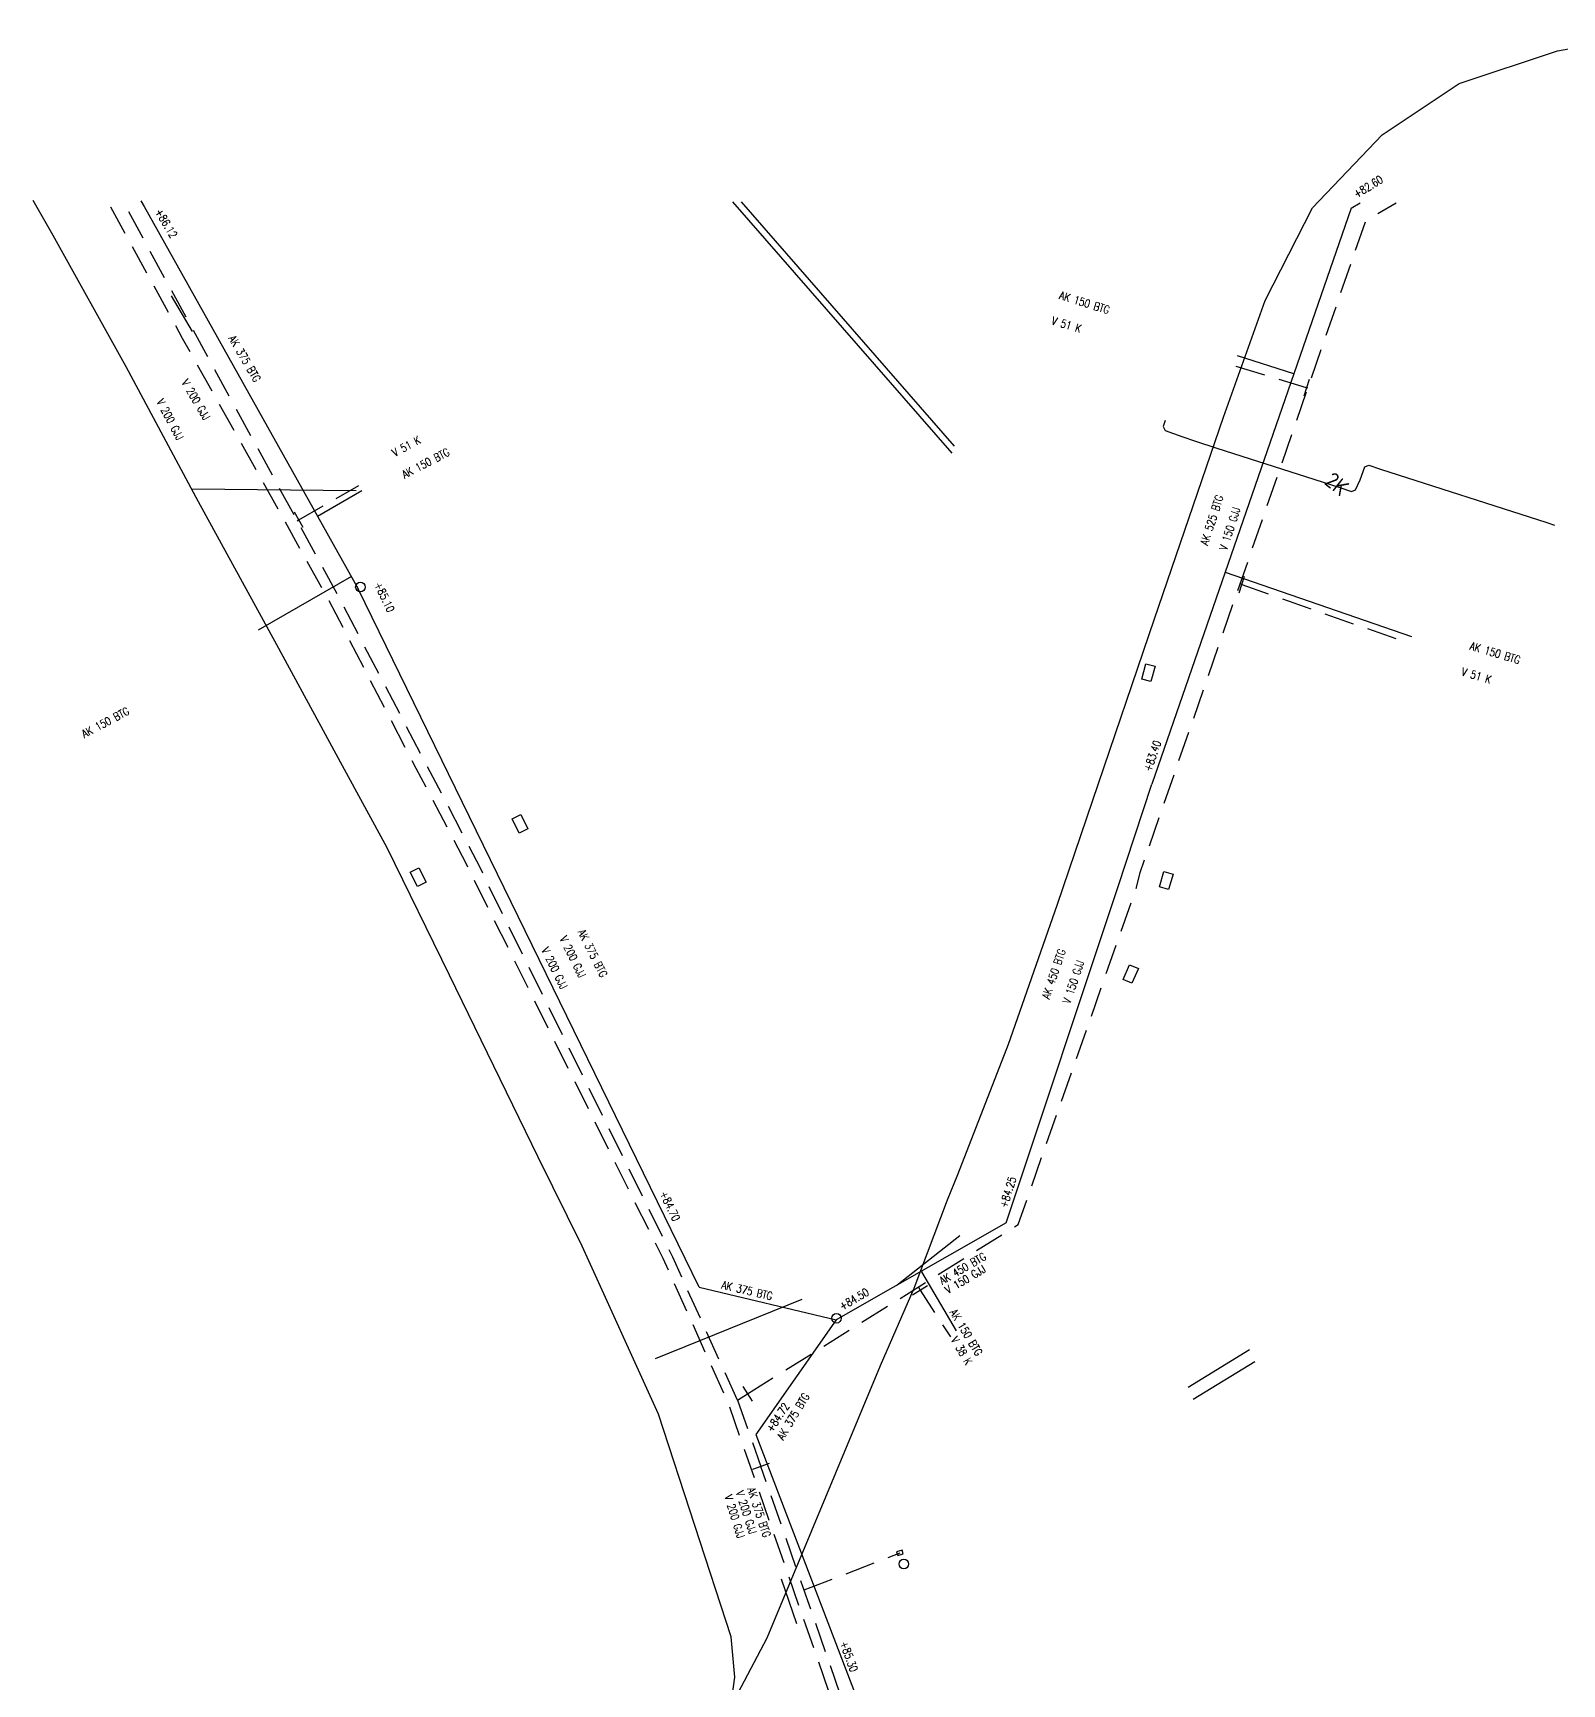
# Model space of a CAD drawing. Header units: metres. Extents: x 148031 to 148802, y 6395342 to 6395682.
# Drawn here: x 148294.7 to 148390.2, y 6395578.9 to 6395682.1 of the extents above; entities that cross this region are included whole.
import ezdxf

# ---------------------------------------------------------------- set-up
doc = ezdxf.new("R2010")
doc.units = ezdxf.units.M
doc.linetypes.add('HIDDEN2', pattern=[0.1875, 0.125, -0.0625])
for name, color, linetype in [('M-BEF-BRUNNAR-INMÄTT', 4, 'Continuous'), ('M-BEF-BRUNNAR-VA-INFO', 4, 'Continuous'), ('M-BEF-EL-INFO', 4, 'Continuous'), ('M-BEF-OPTO', 4, 'OPTOKABEL'), ('M-BEF-OPTO-INFO', 4, 'Continuous'), ('M-BEF-TELE-OSÄKERT', 4, 'TELELEDNING'), ('M-BEF-TELE-TEXT', 1, 'Continuous'), ('M-BEF-VA-S', 4, 'Continuous'), ('M-BEF-VA-S-TEXT', 4, 'Continuous'), ('M-BEF-VA-V', 4, 'HIDDEN2'), ('M-BEF-VA-V-AV', 4, 'Continuous'), ('M-BEF-VA-V-TEXT', 4, 'HIDDEN2')]:
    doc.layers.add(name, color=color, linetype=linetype)
doc.styles.add('ISO', font='iso.shx', dxfattribs={"height": 2.5})
doc.styles.add('SIMPLEX8', font='simplex.shx', dxfattribs={"width": 0.8})
doc.linetypes.add('OPTOKABEL', pattern='A,0.5,-0.2,["OP",Standard,S=0.1,R=0,X=-0.1,Y=-0.05],-0.2', length=0.9)
doc.linetypes.add('TELELEDNING', pattern='A,3,-0.5,["T",Standard,S=0.5,R=0,X=0,Y=-0.25],-0.5', length=4)

# ---------------------------------------------------------------- blocks, each defined once
blk = doc.blocks.new('VENTIL')
at = {"color": 0}
blk.add_line((0, -0.55), (0, 0.55), dxfattribs=at)
blk = doc.blocks.new('PRI_T_BRUNN')
blk.add_circle((0, 0), 0.3)
blk = doc.blocks.new('PRI_T_RÄNNSTEN')
blk.add_lwpolyline([(-0.5, 0.3), (0.5, 0.3), (0.5, -0.3), (-0.5, -0.3)], close=True)
blk = doc.blocks.new('BRUNN')
blk.add_circle((0, 0), 0.5)

msp = doc.modelspace()

# ---------------------------------------------------------------- linework, layer by layer
at = {"layer": 'M-BEF-BRUNNAR-INMÄTT', "flags": 128}
msp.add_lwpolyline([(148348.71, 6395586.94), (148349.05, 6395587.05), (148348.98, 6395587.28), (148348.64, 6395587.17), (148348.71, 6395586.94)], dxfattribs=at)
at = {"layer": 'M-BEF-EL-INFO', "linetype": 'Continuous'}
for p, q in [((148303.3, 6395665.64), (148304.62, 6395663.41)), ((148348.67, 6395603.85), (148352.59, 6395606.94)), ((148333.56, 6395599.26), (148342.73, 6395602.97)), ((148341.42, 6395585.5), (148342.38, 6395582.7))]:
    msp.add_line(p, q, dxfattribs=at)
at = {"layer": 'M-BEF-OPTO', "ltscale": 5}
msp.add_lwpolyline([(148334.9, 6395571.11), (148340.54, 6395581.81), (148347.64, 6395598.81), (148349.73, 6395603.65), (148351.81, 6395609.16), (148352.46, 6395610.75), (148355.64, 6395618.89), (148358.67, 6395627.58), (148360.9, 6395634.14), (148364.75, 6395645.46), (148369.07, 6395658.07), (148371.66, 6395665.34), (148374.63, 6395671.14), (148378.99, 6395675.69), (148383.8, 6395678.91), (148389.94, 6395680.95), (148396.23, 6395682.06)], dxfattribs=at)
at = {"layer": 'M-BEF-OPTO', "ltscale": 5, "flags": 128}
for points in [[(148340.4, 6395559.75), (148341.56, 6395560.25), (148338.35, 6395566.03), (148335.13, 6395570.89), (148335.21, 6395571.53), (148336.74, 6395573.98), (148338.2, 6395576.92), (148338.52, 6395579.35), (148338.29, 6395581.87), (148333.75, 6395595.77), (148328.99, 6395606.27), (148326.24, 6395611.83), (148326.23, 6395611.84), (148320.69, 6395623.21), (148316.81, 6395631.15), (148314.01, 6395636.27), (148309.9, 6395643.84), (148305.01, 6395652.77), (148300.49, 6395661.21), (148295.93, 6395669.42), (148294.67, 6395671.59)], [(148365.43, 6395657.85), (148365.3, 6395657.47), (148365.42, 6395657.22), (148366.46, 6395656.86), (148367.31, 6395656.57), (148368.64, 6395656.12), (148376.27, 6395653.69), (148377.06, 6395653.42), (148377.32, 6395653.52), (148377.61, 6395654.15), (148377.89, 6395654.95), (148378.14, 6395655.07), (148378.88, 6395654.82), (148389.28, 6395651.49), (148389.75, 6395651.32)]]:
    msp.add_lwpolyline(points, dxfattribs=at)
at = {"layer": 'M-BEF-OPTO-INFO', "linetype": 'Continuous'}
msp.add_line((148304.59, 6395653.58), (148314.87, 6395653.48), dxfattribs=at)
at = {"layer": 'M-BEF-TELE-OSÄKERT', "lineweight": -3, "flags": 128}
for points in [[(148338.39, 6395671.51), (148352.09, 6395655.81)], [(148338.92, 6395671.51), (148352.24, 6395656.24)], [(148370.7, 6395599.8), (148366.85, 6395597.44)], [(148371.03, 6395599.05), (148367.17, 6395596.7)]]:
    msp.add_lwpolyline(points, dxfattribs=at)
at = {"layer": 'M-BEF-VA-S', "ltscale": 0.8}
for points in [[(148301.41, 6395671.58), (148301.62, 6395671.23)], [(148301.62, 6395671.23), (148312.45, 6395651.88), (148314.99, 6395647.34)], [(148377.05, 6395671.12), (148373.46, 6395660.76), (148369.17, 6395648.37), (148364.59, 6395635.13)], [(148377.05, 6395671.12), (148377.6, 6395671.45)], [(148373.46, 6395660.76), (148369.94, 6395661.89)], [(148312.45, 6395651.88), (148315.22, 6395653.49)], [(148369.17, 6395648.37), (148380.82, 6395644.35)], [(148314.57, 6395648.1), (148308.75, 6395644.76)], [(148336.3, 6395603.72), (148314.99, 6395647.34)], [(148355.49, 6395607.73), (148362.47, 6395628.68), (148364.59, 6395635.13)], [(148355.49, 6395607.73), (148344.86, 6395601.67)], [(148350.19, 6395604.68), (148352.37, 6395600.98)], [(148336.3, 6395603.72), (148344.86, 6395601.67)], [(148344.86, 6395601.67), (148339.85, 6395594.51)], [(148339.85, 6395594.51), (148346.97, 6395575.91)]]:
    msp.add_lwpolyline(points, dxfattribs=at)
at = {"layer": 'M-BEF-VA-V', "ltscale": 15, "flags": 128}
for points in [[(148451.57, 6395506.69), (148437.96, 6395508.34), (148419.57, 6395519.72), (148389.92, 6395556.64), (148376.89, 6395565.05), (148345.83, 6395574.4), (148338.13, 6395596.44), (148334.05, 6395605.5), (148322.19, 6395629.26), (148321.76, 6395630.14), (148318.61, 6395636.11), (148313.17, 6395646.61), (148304.02, 6395662.98), (148299.32, 6395671.58)], [(148338.7, 6395596.66), (148334.65, 6395605.58), (148322.98, 6395629.12), (148322.66, 6395629.84), (148313.71, 6395646.96), (148300.27, 6395671.58)], [(148339.32, 6395597.05), (148356.23, 6395607.62), (148363.63, 6395628.68), (148363.86, 6395629.61), (148377.96, 6395670.33), (148379.85, 6395671.45)], [(148374.34, 6395659.88), (148374.25, 6395659.9), (148369.73, 6395661.26)], [(148311.18, 6395651.59), (148311.28, 6395651.65), (148315.04, 6395653.79)], [(148370.1, 6395647.65), (148370.21, 6395647.6), (148380.68, 6395643.93)], [(148350, 6395603.72), (148350.1, 6395603.52), (148352, 6395600.61)], [(148338.7, 6395596.66), (148339.32, 6395597.05)], [(148338.7, 6395596.66), (148340.15, 6395592.51)], [(148346.04, 6395575.62), (148343.1, 6395584.11), (148340.15, 6395592.51)], [(148342.86, 6395584.8), (148348.85, 6395587.11)]]:
    msp.add_lwpolyline(points, dxfattribs=at)

# ---------------------------------------------------------------- block references
at = {"layer": 'M-BEF-BRUNNAR-VA-INFO', "lineweight": -3}
for p in [(148315.13, 6395647.45), (148344.88, 6395601.77)]:
    msp.add_blockref('PRI_T_BRUNN', p, dxfattribs=at)
for p, rotation in [((148364.37, 6395642.1), 255.3905985212691), ((148325.1, 6395632.65), 116.4712953876438), ((148318.74, 6395629.32), 296.6505008821303), ((148365.49, 6395629.12), 73.55479894548749), ((148363.27, 6395623.28), 66.40199945040773)]:
    msp.add_blockref('PRI_T_RÄNNSTEN', p, dxfattribs=dict(at, rotation=rotation))
at = {"layer": 'M-BEF-BRUNNAR-VA-INFO', "xscale": 0.6, "yscale": 0.6, "zscale": 0.6}
msp.add_blockref('BRUNN', (148349.09, 6395586.42), dxfattribs=at)
at = {"layer": 'M-BEF-VA-V-AV'}
for p, rotation in [((148374.25, 6395659.9), 161.702475364073), ((148311.28, 6395651.65), 29.68675892301966), ((148370.21, 6395647.6), 341.5986961646673), ((148350.1, 6395603.52), 302.2136443661953), ((148339.32, 6395597.05), 212.5987120503302), ((148340.15, 6395592.51), 109.8876487259116)]:
    msp.add_blockref('VENTIL', p, dxfattribs=dict(at, rotation=rotation))

# ---------------------------------------------------------------- texts
at = {"layer": 'M-BEF-TELE-TEXT', "linetype": 'Continuous', "lineweight": -3, "style": 'ISO'}
msp.add_text('2K', height=1, rotation=321.5134, dxfattribs=at).set_placement((148375.31, 6395653.92))
at = {"layer": 'M-BEF-VA-S-TEXT', "style": 'SIMPLEX8', "width": 0.8}
for s, rotation, p in [('+82.60', 31.3533, (148377.39, 6395671.73)), ('+86.12', 300.933, (148302.27, 6395670.9)), ('AK 150 BTG ', 342.6884, (148358.76, 6395665.46)), ('AK 375 BTG ', 300.4584, (148306.86, 6395662.99)), ('AK 150 BTG ', 27.5686, (148317.89, 6395654.21)), ('AK 525 BTG ', 72.2478, (148368.08, 6395650.01)), ('+85.10', 295.5092, (148315.98, 6395647.61)), ('AK 150 BTG ', 343.3014, (148384.42, 6395643.56)), ('AK 150 BTG ', 28.0144, (148297.88, 6395638.01)), ('+83.40', 70.7018, (148364.53, 6395635.88)), ('AK 375 BTG ', 296.4302, (148328.7, 6395625.91)), ('AK 450 BTG ', 71.3552, (148358.18, 6395621.67)), ('+84.25', 72.4503, (148355.53, 6395608.62)), ('+84.70', 295.437, (148333.82, 6395609.57)), ('AK 450 BTG ', 30.113, (148351.49, 6395603.85)), ('AK 375 BTG ', 346.8509, (148337.66, 6395603.63)), ('+84.50', 30.4542, (148345.25, 6395602.25)), ('AK 150 BTG ', 301.0121, (148351.94, 6395602.14)), ('AK 375 BTG ', 59.0619, (148341.56, 6395594.12)), ('+84.72', 56.5266, (148340.87, 6395594.61)), ('AK 375 BTG ', 288.3028, (148339.3, 6395591.11)), ('+85.30', 289.7551, (148345.09, 6395581.49))]:
    msp.add_text(s, height=0.5, rotation=rotation, dxfattribs=at).set_placement(p)
at = {"layer": 'M-BEF-VA-V-TEXT', "style": 'SIMPLEX8', "width": 0.8}
for s, rotation, p in [('V 51 K ', 343.1595, (148358.28, 6395663.88)), ('V 200 GJJ ', 300.3923, (148303.93, 6395660.23)), ('V 200 GJJ ', 297.7906, (148302.37, 6395659.04)), ('V 51 K ', 28.2554, (148317.28, 6395655.57)), ('V 150 GJJ ', 71.8431, (148369.26, 6395649.68)), ('V 51 K ', 343.2305, (148383.89, 6395641.95)), ('V 200 GJJ ', 295.944, (148327.57, 6395625.49)), ('V 200 GJJ ', 295.9846, (148326.43, 6395624.78)), ('V 150 GJJ ', 71.4816, (148359.48, 6395621.38)), ('V 150 GJJ ', 30.6293, (148351.86, 6395603.27)), ('V 38 K ', 299.9821, (148352.01, 6395600.44)), ('V 200 GJJ ', 287.0101, (148337.87, 6395590.65)), ('V 200 GJJ ', 287.6107, (148338.59, 6395590.9))]:
    msp.add_text(s, height=0.5, rotation=rotation, dxfattribs=at).set_placement(p)

doc.saveas('drawing.dxf')
